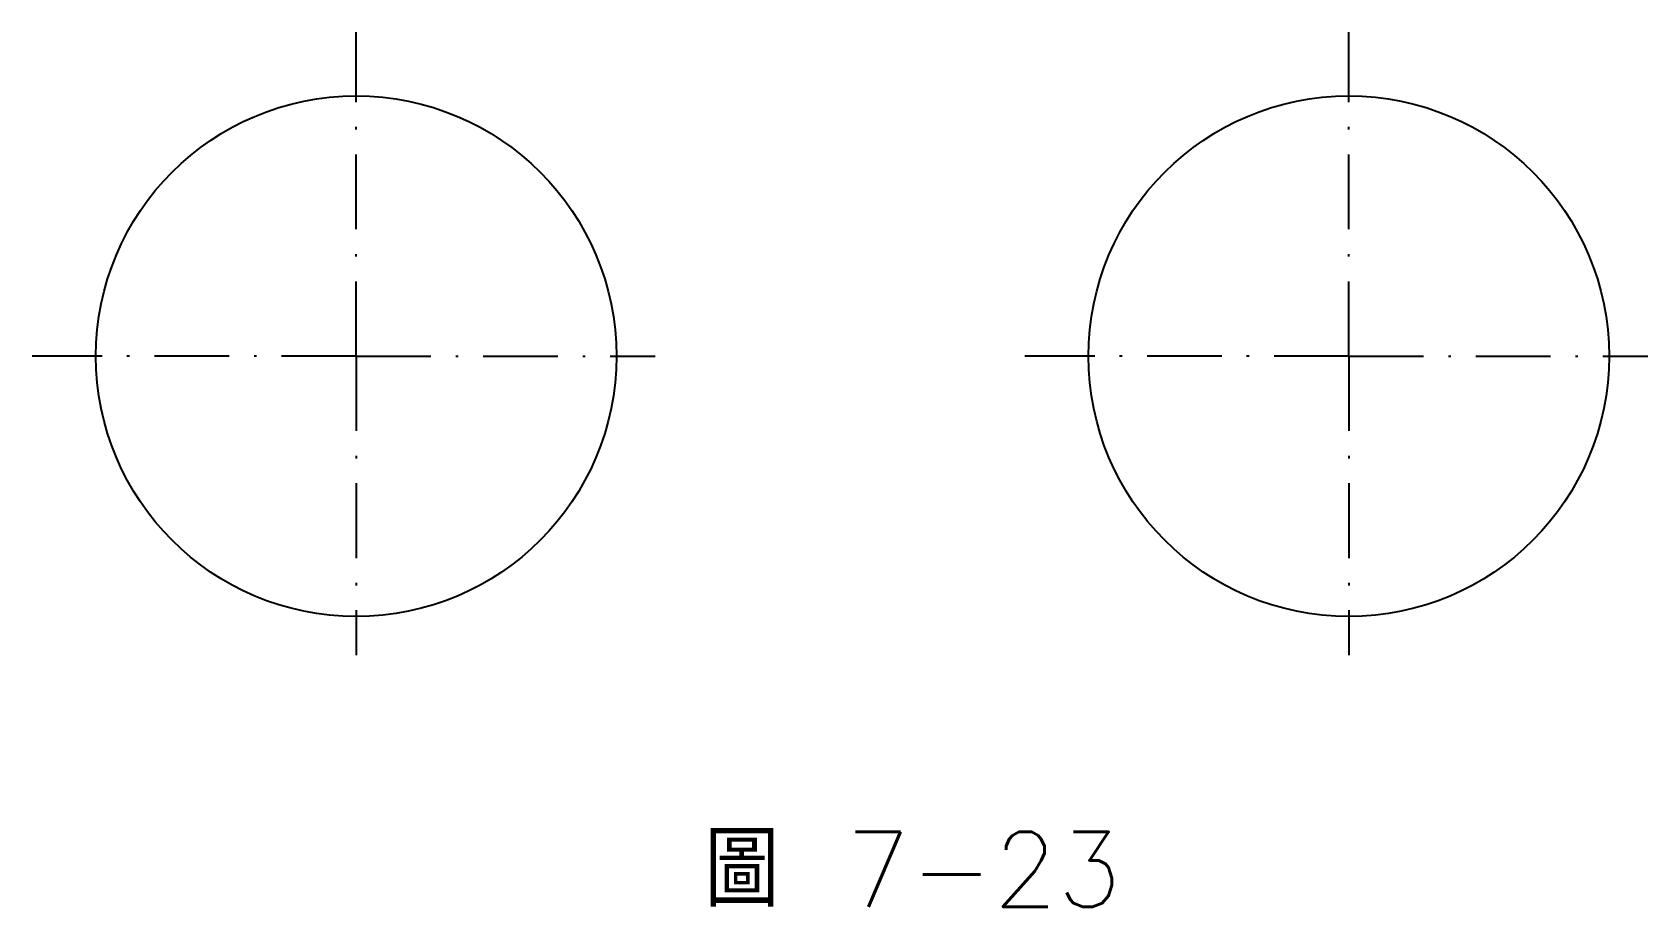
# Model space of a CAD drawing. Extents: x 251 to 315.8, y 85.1 to 120.2.
import ezdxf

# ---------------------------------------------------------------- set-up
doc = ezdxf.new("R2010")
doc.units = 0
doc.linetypes.add('CEN3', pattern=[5, 3, -1, 0, -1])
doc.layers.add('CENT3', color=1, linetype='CEN3')
doc.layers.add('輪廓線', color=7, linetype='CONTINUOUS')
doc.styles.add('CNS1', font='txt.shx', dxfattribs={"height": 3, "bigfont": 'chineset.shx'})

msp = doc.modelspace()

# ---------------------------------------------------------------- linework, layer by layer
at = {"layer": 'CENT3'}
for p, q in [((263.965, 107.223), (263.965, 120.223)), ((303.816, 107.223), (303.816, 120.223)), ((263.965, 107.223), (250.965, 107.223)), ((263.965, 107.223), (275.965, 107.223)), ((263.965, 107.223), (263.965, 95.223)), ((303.816, 107.223), (290.816, 107.223)), ((303.816, 107.223), (315.816, 107.223)), ((303.816, 107.223), (303.816, 95.223))]:
    msp.add_line(p, q, dxfattribs=at)
at = {"layer": '輪廓線'}
for centre in [(263.965, 107.223), (303.816, 107.223)]:
    msp.add_circle(centre, 10.448, dxfattribs=at)

# ---------------------------------------------------------------- texts
at = {"layer": '輪廓線', "style": 'CNS1'}
msp.add_text('圖 7-23', height=3, dxfattribs=at).set_placement((277.955, 85.128))

doc.saveas('drawing.dxf')
